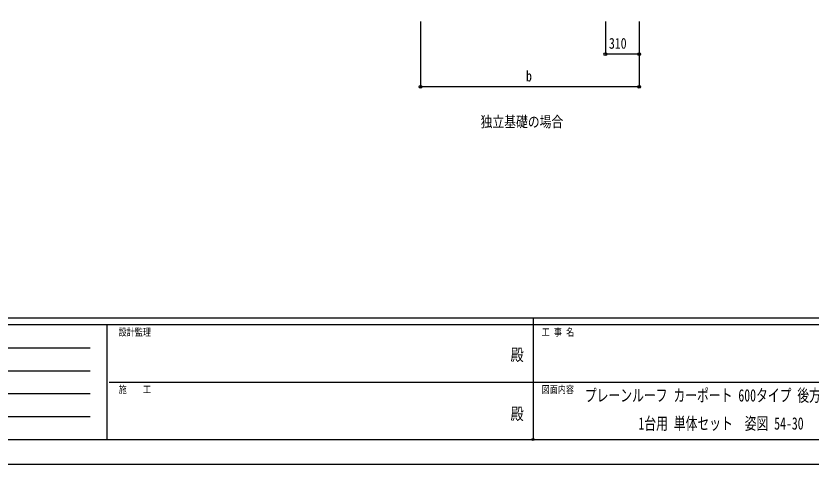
# Model space of a CAD drawing. Units: millimetres, scale not verified. Extents: x -12615 to 12615, y -8910 to 8910.
# Drawn here: x -4745 to 2528, y -8910 to -4807 of the extents above; entities that cross this region are included whole.
import ezdxf
from ezdxf.enums import TextEntityAlignment as Align

# ---------------------------------------------------------------- set-up
doc = ezdxf.new("R2010")
doc.units = ezdxf.units.MM
doc.header["$LTSCALE"] = 40
doc.header["$PDMODE"] = 32
doc.header["$PDSIZE"] = 20
for name, color, linetype in [('0-2_USER1', 3, 'Continuous'), ('0-6_YKK_D', 6, 'Continuous'), ('0-7_YKK_ZWAK', 7, 'Continuous')]:
    doc.layers.add(name, color=color, linetype=linetype)
doc.styles.add('ＭＳ ゴシック', font='')
doc.styles.get('ＭＳ ゴシック').set_extended_font_data('MS Gothic')

msp = doc.modelspace()

# ---------------------------------------------------------------- linework, layer by layer
at = {"layer": '0-6_YKK_D'}
for p, q in [((-1043.7, -4857.07), (-1043.7, -5458.07)), ((646.3, -4857.07), (646.3, -5158.07)), ((956.3, -4857.07), (956.3, -5158.07)), ((956.3, -4857.07), (956.3, -5458.07)), ((956.3, -5157.07), (646.3, -5157.07)), ((956.3, -5457.07), (-1043.7, -5457.07))]:
    msp.add_line(p, q, dxfattribs=at)
for centre in [(646.3, -5157.07), (956.3, -5157.07), (-1043.7, -5457.07), (956.3, -5457.07)]:
    msp.add_circle(centre, 12.75, dxfattribs=at)
at = {"layer": '0-7_YKK_ZWAK'}
for p, q in [((11685.06, -7575), (-11714.94, -7575)), ((11685.06, -7575), (-11714.94, -7575)), ((-3914.94, -7635), (-11714.94, -7635)), ((-3914.94, -7635), (-11714.94, -7635)), ((-3914.94, -7635), (-3914.94, -8685)), ((-14.94, -7635), (-3914.94, -7635)), ((-3914.94, -7635), (-3914.94, -8685)), ((-14.94, -7635), (-3914.94, -7635)), ((-14.94, -7575), (-14.94, -8685)), ((-14.94, -7575), (-14.94, -8685)), ((3885.06, -7635), (-14.94, -7635)), ((3885.06, -7635), (-14.94, -7635)), ((-11587.44, -7845), (-4064.94, -7845)), ((-11587.44, -7845), (-4064.94, -7845)), ((-11587.44, -8055), (-4064.94, -8055)), ((-11587.44, -8055), (-4064.94, -8055)), ((-3892.44, -8160), (-14.94, -8160)), ((-3892.44, -8160), (-14.94, -8160)), ((-14.94, -8160), (3885.06, -8160)), ((-14.94, -8160), (3885.06, -8160)), ((-11587.44, -8265), (-4064.94, -8265)), ((-11587.44, -8265), (-4064.94, -8265)), ((-11587.44, -8475), (-4064.94, -8475)), ((-11587.44, -8475), (-4064.94, -8475)), ((-11714.94, -8685), (-3914.94, -8685)), ((-11714.94, -8685), (-3914.94, -8685)), ((-3914.94, -8685), (-14.94, -8685)), ((-3914.94, -8685), (-14.94, -8685)), ((-14.94, -8685), (3885.06, -8685)), ((-14.94, -8685), (3885.06, -8685))]:
    msp.add_line(p, q, dxfattribs=at)
msp.add_lwpolyline([(-12615, -8910), (12615, -8910), (12615, 8910), (-12615, 8910)], close=True, dxfattribs=at)
msp.add_lwpolyline([(-12615, -8910), (12615, -8910), (12615, 8910), (-12615, 8910)], close=True, dxfattribs=at)
msp.add_point((-14.94, -8685), dxfattribs=at)

# ---------------------------------------------------------------- texts
at = {"layer": '0-2_USER1', "style": 'ＭＳ ゴシック'}
for s, height, width, p in [('独立基礎の場合', 98.97, 0.8, (-494.91, -5855.48)), ('プレーンルーフ カーポート 600タイプ 後方支持', 113.1, 0.7, (459.06, -8371.07)), ('1台用 単体セット\u3000姿図 54-30', 113.1, 0.7, (948.66, -8628.21))]:
    msp.add_text(s, height=height, dxfattribs=dict(at, width=width)).set_placement(p, align=Align.BOTTOM_LEFT)
at = {"layer": '0-6_YKK_D', "style": 'ＭＳ ゴシック', "width": 0.8}
for s, p in [('310', (678.9, -5137.07)), ('b', (-79.7, -5437.07))]:
    msp.add_text(s, height=98.97, dxfattribs=at).set_placement(p, align=Align.BOTTOM_LEFT)
at = {"layer": '0-7_YKK_ZWAK', "style": 'ＭＳ ゴシック', "width": 0.8}
for s, height, p in [('設計監理', 65.98, (-3804.94, -7755)), ('設計監理', 65.98, (-3804.94, -7755)), ('工 事 名', 65.98, (63.81, -7755)), ('工 事 名', 65.98, (63.81, -7755)), ('殿', 110, (-221, -7997.5)), ('殿', 110, (-221, -7997.5)), ('施\u3000\u3000工', 65.98, (-3804.94, -8280)), ('施\u3000\u3000工', 65.98, (-3804.94, -8280)), ('図面内容', 65.98, (63.81, -8280)), ('図面内容', 65.98, (63.81, -8280)), ('殿', 110, (-221, -8537.5)), ('殿', 110, (-221, -8537.5))]:
    msp.add_text(s, height=height, dxfattribs=at).set_placement(p, align=Align.BOTTOM_LEFT)

doc.saveas('drawing.dxf')
